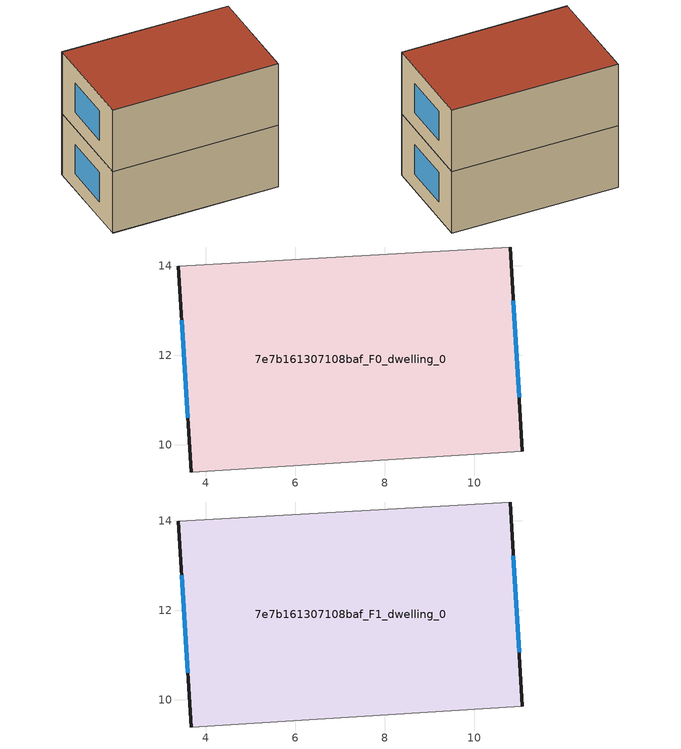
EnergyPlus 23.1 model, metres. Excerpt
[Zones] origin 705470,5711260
7e7b161307108baf_F0_dwelling_0
 floor ground (EU_floor_Construction): 10.81,14.42 11.08,9.86 3.67,9.39 3.38,13.99 z0
 wall outside (EU_wall_Construction): 11.08,9.86 10.81,14.42 / 3.38,13.99 3.67,9.39 z0:3
 wall adiabatic (EU_wall_Construction): 10.81,14.42 3.38,13.99 / 3.67,9.39 11.08,9.86 z0:3
 window (EU_Window_Construction): 11.01,11.06 10.88,13.22 / 3.46,12.78 3.6,10.6 z0.79:2.21
7e7b161307108baf_F1_dwelling_0
 floor to 7e7b161307108baf_F0_dwelling_0 (EU_floor_Construction): 10.81,14.42 11.08,9.86 3.67,9.39 3.38,13.99 z3
 wall outside (EU_wall_Construction): 11.08,9.86 10.81,14.42 / 3.38,13.99 3.67,9.39 z3:6
 wall adiabatic (EU_wall_Construction): 10.81,14.42 3.38,13.99 / 3.67,9.39 11.08,9.86 z3:6
 window (EU_Window_Construction): 11.01,11.06 10.88,13.22 / 3.46,12.78 3.6,10.6 z3.79:5.21
 roof outside (EU_roof_Construction): 11.08,9.86 10.81,14.42 3.38,13.99 3.67,9.39 z6
shading: 3.67,9.39 11.08,9.86 / 10.81,14.42 3.37,13.97 z0:6
[Building]
EU S2 Campaign: North Axis=0; Terrain=City; Solar Distribution=FullExterior
[Site:Location]
London: Latitude=51.5; Longitude=-0.5; Time Zone=0; Elevation=25
[SizingPeriod:WeatherFileDays]
AnnualSizingPeriod: Begin Month=1; Begin Day of Month=1; End Month=12; End Day of Month=31; Day of Week for Start Day=Monday; Use Weather File Daylight Saving Period=No; Use Weather File Rain and Snow Indicators=No
[MATERIAL]
EU_InternalMass_Material: Roughness=MediumRough; Thickness=0.1; Conductivity=1; Density=1800; Specific Heat=900; Thermal Absorptance=0.9; Solar Absorptance=0.7; Visible Absorptance=0.7
[MATERIAL:NOMASS] Roughness=MediumRough; Thermal Absorptance=0.9; Solar Absorptance=0.7; Visible Absorptance=0.7
Name | Thermal Resistance
EU_wall_NoMass | 0.555556
EU_roof_NoMass | 0.510204
EU_floor_NoMass | 1.68919
[WINDOWMATERIAL:SIMPLEGLAZINGSYSTEM]
EU_Window_SimpleGlazing: UFactor=3.96; Solar Heat Gain Coefficient=0.85; Visible Transmittance=0.85
[CONSTRUCTION]
EU_wall_Construction: EU_wall_NoMass
EU_roof_Construction: EU_roof_NoMass
EU_floor_Construction: EU_floor_NoMass
EU_Window_Construction: EU_Window_SimpleGlazing
EU_InternalMass_Construction: EU_InternalMass_Material
[ZONE] Type=1; Multiplier=1; Ceiling Height=autocalculate; Floor Area=autocalculate; Part of Total Floor Area=Yes
Name | Volume
7e7b161307108baf_F0_dwelling_0 | 102.335
7e7b161307108baf_F1_dwelling_0 | 102.334
[INTERNALMASS] Construction=EU_InternalMass_Construction; Surface Area=34.1113
Name | Zone or ZoneList
7e7b161307108baf_F0_dwelling_0_EU_InternalMass | 7e7b161307108baf_F0_dwelling_0
7e7b161307108baf_F1_dwelling_0_EU_InternalMass | 7e7b161307108baf_F1_dwelling_0
[OTHEREQUIPMENT] Fuel Type=Electricity; Design Level Calculation Method=Watts/Area; Power per Zone Floor Area=1; Fraction Latent=0; Fraction Radiant=0; Fraction Lost=0; Carbon Dioxide Generation Rate=0; EndUse Subcategory=EU_Step8_InternalGains
Name | Zone or ZoneList or Space or SpaceList | Schedule
EU_Step8_InternalGain_7e7b161307108baf_F0_dwelling_0_f000 | 7e7b161307108baf_F0_dwelling_0 | EU_Step8_GainSchedule_7e7b161307108baf_F0_dwelling_0_f000
EU_Step8_InternalGain_7e7b161307108baf_F1_dwelling_0_f000 | 7e7b161307108baf_F1_dwelling_0 | EU_Step8_GainSchedule_7e7b161307108baf_F1_dwelling_0_f000
[ZONEVENTILATION:DESIGNFLOWRATE] Schedule=EU_AlwaysOn; Design Flow Rate Calculation Method=AirChanges/Hour; Air Changes per Hour=0.48; Ventilation Type=Natural; Fan Pressure Rise=0; Fan Total Efficiency=1; Constant Term Coefficient=1; Temperature Term Coefficient=0; Velocity Term Coefficient=0; Velocity Squared Term Coefficient=0; Minimum Indoor Temperature=-100; Maximum Indoor Temperature=100; Delta Temperature=-100; Minimum Outdoor Temperature=-100; Maximum Outdoor Temperature=100; Maximum Wind Speed=40
Name | Zone or ZoneList or Space or SpaceList
EU_ConstantAir_7e7b161307108baf_F0_dwelling_0 | 7e7b161307108baf_F0_dwelling_0
EU_ConstantAir_7e7b161307108baf_F1_dwelling_0 | 7e7b161307108baf_F1_dwelling_0
[HVACTEMPLATE:THERMOSTAT] Constant Heating Setpoint=20; Constant Cooling Setpoint=50
EU_HeatOnly_7e7b161307108baf_F0_dwelling_0; EU_HeatOnly_7e7b161307108baf_F1_dwelling_0
[HVACTEMPLATE:ZONE:IDEALLOADSAIRSYSTEM] System Availability Schedule=EU_AlwaysOn; Maximum Heating Supply Air Temperature=50; Minimum Cooling Supply Air Temperature=13; Maximum Heating Supply Air Humidity Ratio=0.0156; Minimum Cooling Supply Air Humidity Ratio=0.0077; Heating Limit=NoLimit; Cooling Limit=NoLimit; Heating Availability Schedule=EU_AlwaysOn; Cooling Availability Schedule=EU_CoolingOff; Dehumidification Control Type=ConstantSensibleHeatRatio; Cooling Sensible Heat Ratio=0.7; Dehumidification Setpoint=60; Humidification Control Type=None; Humidification Setpoint=30; Outdoor Air Method=None; Outdoor Air Flow Rate per Person=0.00944; Outdoor Air Flow Rate per Zone Floor Area=0; Outdoor Air Flow Rate per Zone=0; Demand Controlled Ventilation Type=None; Outdoor Air Economizer Type=NoEconomizer; Heat Recovery Type=None; Sensible Heat Recovery Effectiveness=0.7; Latent Heat Recovery Effectiveness=0.65
Name | Template Thermostat
7e7b161307108baf_F0_dwelling_0 | EU_HeatOnly_7e7b161307108baf_F0_dwelling_0
7e7b161307108baf_F1_dwelling_0 | EU_HeatOnly_7e7b161307108baf_F1_dwelling_0
[SIZING:ZONE] Zone Cooling Design Supply Air Temperature Input Method=SupplyAirTemperature; Zone Cooling Design Supply Air Temperature=13; Zone Heating Design Supply Air Temperature Input Method=SupplyAirTemperature; Zone Heating Design Supply Air Temperature=50; Zone Cooling Design Supply Air Humidity Ratio=0.008; Zone Heating Design Supply Air Humidity Ratio=0.008; Cooling Design Air Flow Method=DesignDay; Cooling Design Air Flow Rate=0; Cooling Minimum Air Flow per Zone Floor Area=0.000762; Cooling Minimum Air Flow=0; Cooling Minimum Air Flow Fraction=0.2; Heating Design Air Flow Method=DesignDay; Heating Design Air Flow Rate=0; Heating Maximum Air Flow per Zone Floor Area=0.002032; Heating Maximum Air Flow=0.141576; Heating Maximum Air Flow Fraction=0.3; Account for Dedicated Outdoor Air System=No; Dedicated Outdoor Air System Control Strategy=NeutralSupplyAir; Dedicated Outdoor Air Low Setpoint Temperature for Design=autosize; Dedicated Outdoor Air High Setpoint Temperature for Design=autosize; Zone Load Sizing Method=Sensible Load Only No Latent Load; Zone Latent Cooling Design Supply Air Humidity Ratio Input Method=HumidityRatioDifference; Zone Cooling Design Supply Air Humidity Ratio Difference=0.005; Zone Latent Heating Design Supply Air Humidity Ratio Input Method=HumidityRatioDifference; Zone Humidification Design Supply Air Humidity Ratio Difference=0.005
7e7b161307108baf_F0_dwelling_0; 7e7b161307108baf_F1_dwelling_0
[SCHEDULE:CONSTANT]
Name | Hourly Value
EU_AlwaysOn | 1
EU_CoolingOff | 0
[SCHEDULE:FILE] Column Number=1; Rows to Skip at Top=0; Number of Hours of Data=8760; Column Separator=Comma; Interpolate to Timestep=No; Minutes per Item=60; Adjust Schedule for Daylight Savings=Yes
Name | File
EU_Step8_GainSchedule_7e7b161307108baf_F0_dwelling_0_f000 | ../../schedules/7e7b161307108baf/7e7b161307108baf_F0_dwelling_0_f000_gain.csv
EU_Step8_GainSchedule_7e7b161307108baf_F1_dwelling_0_f000 | ../../schedules/7e7b161307108baf/7e7b161307108baf_F1_dwelling_0_f000_gain.csv
